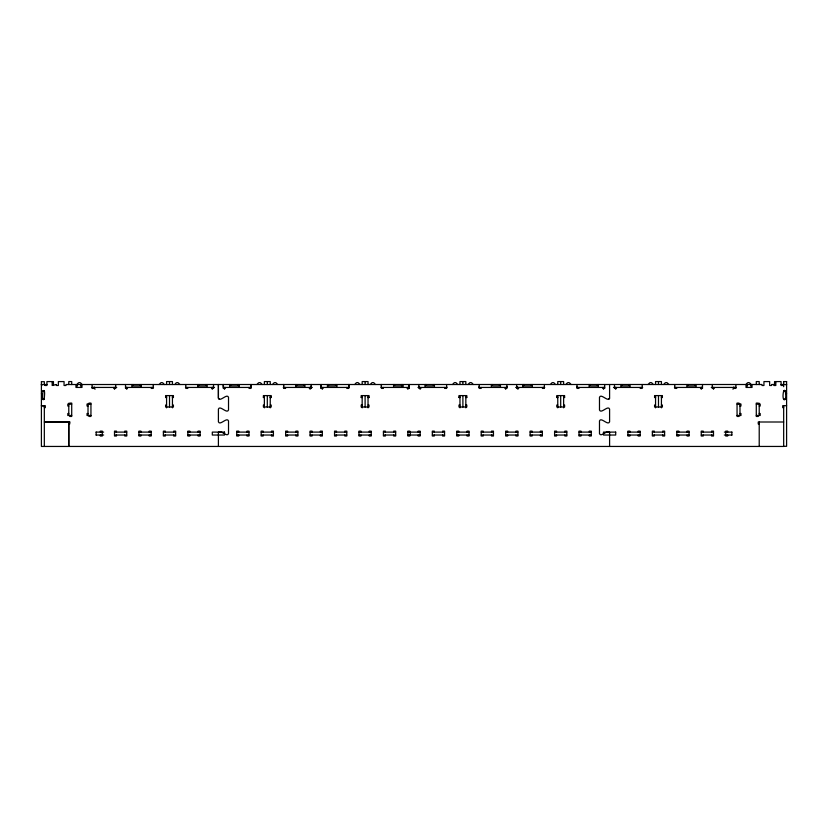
<?xml version="1.0" encoding="UTF-8"?>
<svg xmlns="http://www.w3.org/2000/svg" width="828" height="828" viewBox="0 0 828 828"><rect width="100%" height="100%" fill="white"/><g stroke="black" fill="none" stroke-linecap="round" stroke-linejoin="round"><path stroke-width="1.24" d="M68.786 422.477L68.786 446.447L68.786 421.959M311.318 388.415L311.318 384.502L311.318 388.415L309.361 388.415L309.361 387.442M321.098 388.415L321.098 384.502L321.098 388.415L323.055 388.415L323.055 387.442M409.115 388.415L409.115 384.502L409.115 388.415L407.159 388.415L407.159 387.442M418.885 387.442L418.885 386.459M446.602 387.442L446.602 386.459M479.195 387.442L479.195 386.459M506.902 386.459L506.902 387.442L478.853 387.442M516.682 387.442L516.682 386.459M544.389 387.442L544.389 386.459M576.992 387.442L576.992 386.459M218.406 446.447L218.406 432.733C219.937 428.5 227.007 437.888 228.518 433.634L228.518 420.924C227.007 416.67 219.917 426.078 218.406 421.814L218.406 409.104C219.917 404.851 227.007 414.259 228.518 410.005L228.518 397.285C227.007 393.031 219.937 402.429 218.406 398.196L218.406 384.502L218.406 398.196L219.213 399.148M609.594 384.502L609.594 398.196C608.062 402.429 600.993 393.031 599.482 397.285L599.482 410.005C600.993 414.259 608.083 404.851 609.594 409.104L609.594 421.814C608.083 426.078 600.993 416.67 599.482 420.924L599.482 433.634C600.993 437.888 608.062 428.5 609.594 432.733L609.594 446.447M44.329 399.179C41.286 402.336 43.232 391.572 42.87 391.023C45.913 387.866 43.967 398.63 44.329 399.179L42.383 399.179M783.671 391.023L784.395 390.298L785.13 391.023M218.406 432.733L219.213 431.781M609.594 398.196L608.787 399.148M114.461 389.295L115.247 387.049M212.258 389.295L213.044 387.038M310.055 389.284L310.842 387.038M407.842 389.284L408.628 387.038M505.639 389.284L506.425 387.038M603.436 389.284L604.223 387.038M701.233 389.284L702.02 387.038M732.997 389.284L733.784 387.038M467.892 384.502L468.814 383.85A1.956 1.956 0 0 1 472.509 383.85L473.43 384.502M647.962 384.502L648.883 383.85A1.956 1.956 0 0 1 652.567 383.85L653.489 384.502M745.759 384.502L746.68 383.85A1.956 1.956 0 0 1 750.365 383.85L751.286 384.502M76.714 384.523L77.635 383.85A1.956 1.956 0 0 1 81.32 383.85L82.241 384.523M174.801 384.461L175.432 383.85A1.956 1.956 0 0 1 179.117 383.871L180.038 384.523M158.986 384.523L159.907 383.85A1.956 1.956 0 0 1 163.592 383.871L164.513 384.523M256.783 384.502L257.705 383.85A1.956 1.956 0 0 1 261.389 383.85L262.31 384.502M272.308 384.502L273.23 383.85A1.956 1.956 0 0 1 276.914 383.85L277.835 384.502M354.57 384.502L355.491 383.85A1.956 1.956 0 0 1 359.186 383.85L360.108 384.502M370.095 384.502L371.016 383.85A1.956 1.956 0 0 1 374.711 383.85L375.633 384.502M452.367 384.502L453.289 383.85A1.956 1.956 0 0 1 456.984 383.85L457.905 384.502M550.165 384.502L551.086 383.85A1.956 1.956 0 0 1 554.77 383.85L555.691 384.502M565.69 384.502L566.611 383.85A1.956 1.956 0 0 1 570.295 383.85L571.216 384.502M663.487 384.502L664.408 383.85A1.956 1.956 0 0 1 668.092 383.85L669.014 384.502M783.671 381.594L786.6 381.594M41.4 381.729L44.329 381.677L44.329 384.916M41.4 384.502L46.937 384.523M781.063 384.523L786.6 384.502M41.4 384.637L42.135 384.637M785.865 384.782L786.6 384.782M41.4 384.916L42.135 384.916M76.932 385.486L75.959 385.486L75.959 387.442L81.982 387.442L81.982 385.486L81.009 385.486M746.991 385.486L746.018 385.486L746.018 387.442L752.041 387.442L752.041 385.486L751.068 385.486M403.205 385.972L394.697 385.972L394.697 384.502M91.722 387.442L116.738 387.442M125.504 387.442L153.563 387.442M185.462 387.442L214.535 387.442M251.36 387.442L223.301 387.442L223.301 384.502L223.301 388.415L225.257 388.415L225.257 387.442M283.259 387.442L312.332 387.442M321.098 387.442L349.147 387.442M381.056 387.442L409.239 387.442M417.954 387.442L446.944 387.442M515.668 387.442L544.741 387.442M576.64 387.442L604.699 387.442M613.465 387.442L642.673 387.442M674.437 387.442L702.496 387.442M711.262 387.442L736.278 387.442M785.627 390.888L783.671 390.888C780.939 402.781 787.863 402.781 785.13 390.888M42.383 391.023L44.329 391.023M785.865 393.631L786.6 393.631M41.4 393.766L42.135 393.766M165.6 397.233L166.573 397.233M172.441 397.233L173.425 397.233M263.397 397.223L264.37 397.223M270.238 397.223L271.222 397.223M361.194 397.223L362.167 397.223M368.036 397.223L369.019 397.223M458.981 397.223L459.964 397.223M465.833 397.223L466.806 397.223M556.778 397.223L557.761 397.223M563.63 397.223L564.603 397.223M654.575 397.223L655.559 397.223M661.417 397.223L662.4 397.223M166.573 397.543L165.6 397.543L165.6 395.587L173.425 395.587L173.425 397.543L172.441 397.543M264.37 397.543L263.397 397.543L263.397 395.587L271.222 395.587L271.222 397.543L270.238 397.543M362.167 397.543L361.194 397.543L361.194 395.587L369.019 395.587L369.019 397.543L368.036 397.543M459.964 397.543L458.981 397.543L458.981 395.587L466.806 395.587L466.806 397.543L465.833 397.543M557.761 397.543L556.778 397.543L556.778 395.587L564.603 395.587L564.603 397.543L563.63 397.543M655.559 397.543L654.575 397.543L654.575 395.587L662.4 395.587L662.4 397.543L661.417 397.543M783.671 399.044L785.627 399.044M71.715 404.064L67.803 404.064L67.803 406.02L68.786 406.02M90.945 404.064L87.033 404.064L87.033 406.02L88.016 406.02M737.055 404.064L740.967 404.064L740.967 406.02L739.984 406.02M756.285 404.064L760.197 404.064L760.197 406.02L759.214 406.02M166.573 405.047L165.6 405.047L165.6 407.003L173.425 407.003L173.425 405.047L172.441 405.047M264.37 405.047L263.397 405.047L263.397 407.003L271.222 407.003L271.222 405.047L270.238 405.047M362.167 405.047L361.194 405.047L361.194 407.003L369.019 407.003L369.019 405.047L368.036 405.047M459.964 405.047L458.981 405.047L458.981 407.003L466.806 407.003L466.806 405.047L465.833 405.047M557.761 405.047L556.778 405.047L556.778 407.003L564.603 407.003L564.603 405.047L563.63 405.047M655.559 405.047L654.575 405.047L654.575 407.003L662.4 407.003L662.4 405.047L661.417 405.047M41.4 405.699L45.312 405.699L45.312 407.655L44.329 407.655M786.6 405.699L782.688 405.699L782.688 407.655L783.671 407.655M41.4 405.834L44.329 405.834L44.329 446.447M68.786 413.524L67.803 413.524L67.803 415.48L71.715 415.48M88.016 413.524L87.033 413.524L87.033 415.48L90.945 415.48M739.984 413.524L740.967 413.503L740.967 415.48L737.055 415.48M759.214 413.524L760.197 413.524L760.197 415.48L756.285 415.48M69.759 422.001L44.329 422.001L69.759 422.011L69.759 423.946L68.786 423.946M783.671 422.001L758.241 422.001L758.241 423.946L759.214 423.946M96.027 432.102L103.655 432.102M114.502 432.102L126.725 432.102M138.949 432.102L151.172 432.102M163.395 432.102L175.629 432.102M187.852 432.102L200.076 432.102M236.746 432.102L248.969 432.102M261.193 432.102L273.416 432.102M285.639 432.102L297.873 432.102M310.096 432.102L322.32 432.102M334.543 432.102L346.766 432.102M358.99 432.102L371.213 432.102M383.436 432.102L395.66 432.102M407.883 432.102L420.117 432.102M432.34 432.102L444.564 432.102M456.787 432.102L469.01 432.102M481.234 432.102L493.457 432.102M505.68 432.102L517.904 432.102M530.127 432.102L542.361 432.102M554.584 432.102L566.807 432.102M579.031 432.102L591.254 432.102M627.924 432.102L640.147 432.102M652.371 432.102L664.605 432.102M676.828 432.102L689.051 432.102M701.275 432.102L713.498 432.102M724.345 432.102L731.973 432.102M96.027 435.031L103.655 435.031M114.502 435.031L126.725 435.031M138.949 435.031L151.172 435.031M163.395 435.031L175.629 435.031M187.852 435.031L200.076 435.031M236.746 435.031L248.969 435.031M261.193 435.031L273.416 435.031M285.639 435.031L297.873 435.031M310.096 435.031L322.32 435.031M334.543 435.031L346.766 435.031M358.99 435.031L371.213 435.031M383.436 435.031L395.66 435.031M407.883 435.031L420.117 435.031M432.34 435.031L444.564 435.031M456.787 435.031L469.01 435.031M481.234 435.031L493.457 435.031M505.68 435.031L517.904 435.031M530.127 435.031L542.361 435.031M554.584 435.031L566.807 435.031M579.031 435.031L591.254 435.031M627.924 435.031L640.147 435.031M652.371 435.031L664.605 435.031M676.828 435.031L689.051 435.031M701.275 435.031L713.498 435.031M724.345 435.031L731.973 435.031M783.671 446.313L786.6 446.313L786.6 381.542M608.787 431.781L609.594 432.744M712.753 387.038L713.539 389.284M614.956 387.038L615.742 389.284M517.158 387.038L517.945 389.284M419.372 387.038L420.158 389.284M321.574 387.038L322.361 389.284M223.777 387.038L224.564 389.284M125.98 387.038L126.767 389.295M94.216 387.038L95.003 389.295M783.671 381.542L783.671 386.717M783.671 405.699L783.671 446.447L41.4 446.447L41.4 381.677M783.019 384.502L783.019 385.486L781.063 385.486L781.063 381.573L774.542 381.584L774.542 385.496M775.826 381.573L775.826 385.486L773.87 385.486L773.87 384.502L771.603 384.523L771.603 385.496L769.647 385.496L769.647 381.573L763.944 381.584L763.944 385.496L761.988 385.496L761.988 384.502L66.012 384.523L66.012 385.496L64.056 385.496L64.056 381.573L58.353 381.584L58.353 385.496L56.397 385.486L56.397 384.502L52.174 385.486L52.174 381.573M759.214 384.575L759.214 381.573L756.285 381.573L756.285 384.575M759.214 403.184L759.214 415.48M759.214 421.959L759.214 446.447M758.241 404.064L758.241 403.091L756.285 403.091L756.285 416.453L758.241 416.453L758.241 415.48M751.068 384.502L751.068 387.442M746.991 384.502L746.991 387.442M739.984 404.064L739.984 415.604M739.011 404.064L739.011 403.091L737.055 403.091L737.055 416.453L739.011 416.453L739.011 415.48M735.906 384.502L735.906 388.415L733.95 388.415L733.95 387.442M731.838 432.102L731.838 435.031M727.677 432.102L727.677 431.119L725.721 431.119L725.721 436.014L727.677 436.014L727.677 435.031M714.233 387.442L714.233 388.415L712.277 388.415L712.277 384.502M711.542 432.102L711.542 431.119L713.498 431.119L713.498 436.014L711.542 436.014L711.542 435.031M703.231 432.102L703.231 431.119L701.275 431.119L701.275 436.014L703.231 436.014L703.231 435.031M702.496 384.502L702.496 388.415L700.54 388.415L700.54 387.442M696.079 384.502L696.037 387.442M694.92 384.502L694.92 385.972L688.078 385.972L688.078 384.502M687.095 432.102L687.095 431.119L689.051 431.119L689.051 436.014L687.095 436.014L687.095 435.031M686.961 384.502L686.919 387.442M678.784 432.102L678.784 431.119L676.828 431.119L676.828 436.014L678.784 436.014L678.784 435.031M676.745 387.442L676.745 388.415L674.789 388.415L674.789 384.502M662.648 432.102L662.648 431.119L664.605 431.119L664.605 436.014L662.648 436.014L662.648 435.031M661.427 384.502L661.427 381.573L655.559 381.573L655.559 384.502M661.427 395.587L661.427 407.842M658.488 381.573L658.488 384.502M658.488 395.587L658.488 407.003M655.559 395.587L655.559 407.842M654.327 432.102L654.327 431.119L652.371 431.119L652.371 436.014L654.327 436.014L654.327 435.031M642.186 384.502L642.186 388.415L640.23 388.415L640.23 387.442M638.191 432.102L638.191 431.119L640.147 431.119L640.147 436.014L638.191 436.014L638.191 435.031M630.015 384.502L630.015 387.442M629.88 432.102L629.88 431.119L627.924 431.119L627.924 436.014L629.88 436.014L629.88 435.031M628.897 384.502L628.897 385.972L622.056 385.972L622.056 384.502M620.938 384.502L620.938 387.442M616.436 387.442L616.436 388.415L614.48 388.415L614.48 384.502M604.699 384.502L604.699 388.415L602.743 388.415L602.743 387.442M598.251 384.502L598.251 387.442M597.133 384.502L597.133 385.972L590.281 385.972L590.281 384.502M589.298 432.102L589.298 431.119L591.254 431.119L591.254 436.014L589.298 436.014L589.298 435.031M589.163 384.502L589.163 387.442M580.987 432.102L580.987 431.119L579.031 431.119L579.031 436.014L580.987 436.014L580.987 435.031M578.948 387.442L578.948 388.415L576.992 388.415L576.992 384.502M564.851 432.102L564.851 431.119L566.807 431.119L566.807 436.014L564.851 436.014L564.851 435.031M563.63 384.502L563.63 381.573L557.761 381.573L557.761 384.502M563.63 395.587L563.63 407.842M560.691 381.573L560.691 384.502M560.691 395.587L560.691 407.003M557.761 395.587L557.761 407.842M556.54 432.102L556.54 431.119L554.584 431.119L554.584 436.014L556.54 436.014L556.54 435.031M544.389 384.502L544.389 388.415L542.433 388.415L542.433 387.442M540.405 432.102L540.405 431.119L542.361 431.119L542.361 436.014L540.405 436.014L540.405 435.031M532.218 384.502L532.259 387.442M532.083 432.102L532.083 431.119L530.127 431.119L530.127 436.014L532.083 436.014L532.083 435.031M531.1 384.502L531.1 385.972L524.259 385.972L524.259 384.502M523.141 384.502L523.141 387.442M523.099 384.502L523.099 386.707M518.639 387.442L518.639 388.415L516.682 388.415L516.682 384.502M515.947 432.102L515.947 431.119L517.904 431.119L517.904 436.014L515.947 436.014L515.947 435.031M507.636 432.102L507.636 431.119L505.68 431.119L505.68 436.014L507.636 436.014L507.636 435.031M506.902 384.502L506.902 388.415L504.945 388.415L504.945 387.442M500.454 384.502L500.454 387.442M499.336 384.502L499.336 385.972L492.484 385.972L492.484 384.502M491.501 432.102L491.501 431.119L493.457 431.119L493.457 436.014L491.501 436.014L491.501 435.031M491.335 384.502L491.377 387.442M483.19 432.102L483.19 431.119L481.234 431.119L481.234 436.014L483.19 436.014L483.19 435.031M481.151 387.442L481.151 388.415L479.195 388.415L479.195 384.502M467.054 432.102L467.054 431.119L469.01 431.119L469.01 436.014L467.054 436.014L467.054 435.031M465.833 384.502L465.833 381.573L459.964 381.573L459.964 384.502M465.833 395.587L465.833 407.842M462.893 381.573L462.893 384.502M462.893 395.587L462.893 407.003M459.964 395.587L459.964 407.842M458.743 432.102L458.743 431.119L456.787 431.119L456.787 436.014L458.743 436.014L458.743 435.031M446.602 384.502L446.602 388.415L444.646 388.415L444.646 387.442M442.607 432.102L442.607 431.119L444.564 431.119L444.564 436.014L442.607 436.014L442.607 435.031M434.421 384.502L434.421 387.442M434.296 432.102L434.296 431.119L432.34 431.119L432.34 436.014L434.296 436.014L434.296 435.031M433.303 384.502L433.303 385.972L426.461 385.972L426.461 384.502M425.344 384.502L425.344 387.442M425.302 384.502L425.302 386.707M420.841 387.442L420.841 388.415L418.885 388.415L418.885 384.502M418.161 432.102L418.161 431.119L420.117 431.119L420.117 436.014L418.161 436.014L418.161 435.031M410.315 432.102L410.315 435.031M409.839 432.102L409.839 431.119L407.883 431.119L407.883 436.014L409.839 436.014L409.839 435.031M402.698 384.502L402.656 387.442M401.539 384.502L401.539 385.972M393.704 432.102L393.704 431.119L395.66 431.119L395.66 436.014L393.704 436.014L393.704 435.031M393.579 384.502L393.579 387.442M385.393 432.102L385.393 431.119L383.436 431.119L383.436 436.014L385.393 436.014L385.393 435.031M383.354 387.442L383.354 388.415L381.397 388.415L381.397 384.502L381.397 387.442M369.257 432.102L369.257 431.119L371.213 431.119L371.213 436.014L369.257 436.014L369.257 435.031M368.036 384.502L368.036 381.573L362.167 381.573L362.167 384.502M368.036 395.587L368.036 407.842M365.107 381.573L365.107 384.502M365.107 395.587L365.107 407.003M362.167 395.587L362.167 407.842M360.946 432.102L360.946 431.119L358.99 431.119L358.99 436.014L360.946 436.014L360.946 435.031M348.805 387.442L348.805 384.502L348.805 388.415L346.849 388.415L346.849 387.442M344.81 432.102L344.81 431.119L346.766 431.119L346.766 436.014L344.81 436.014L344.81 435.031M336.665 386.707L336.665 384.502L336.623 387.442M336.499 432.102L336.499 431.119L334.543 431.119L334.543 436.014L336.499 436.014L336.499 435.031M335.516 384.502L335.516 385.972L328.664 385.972L328.664 384.502M327.546 384.502L327.546 387.442M327.505 385.237L327.505 387.442M320.364 432.102L320.364 431.119L322.32 431.119L322.32 436.014L320.364 436.014L320.364 435.031M312.052 432.102L312.052 431.119L310.096 431.119L310.096 436.014L312.052 436.014L312.052 435.031M304.901 384.502L304.859 387.442M303.741 384.502L303.741 385.972L296.9 385.972L296.9 384.502M295.782 384.502L295.782 387.442L295.741 385.237M295.917 432.102L295.917 431.119L297.873 431.119L297.873 436.014L295.917 436.014L295.917 435.031M287.595 432.102L287.595 431.119L285.639 431.119L285.639 436.014L287.595 436.014L287.595 435.031M285.567 387.442L285.567 388.415L283.611 388.415L283.611 384.502L283.611 387.442M271.46 432.102L271.46 431.119L273.416 431.119L273.416 436.014L271.46 436.014L271.46 435.031M270.238 384.502L270.238 381.573L264.37 381.573L264.37 384.502M270.238 395.587L270.238 407.842M267.309 381.573L267.309 384.502M267.309 395.587L267.309 407.003M264.37 395.587L264.37 407.842M263.149 432.102L263.149 431.119L261.193 431.119L261.193 436.014L263.149 436.014L263.149 435.031M251.008 387.442L251.008 384.502L251.008 388.415L249.052 388.415L249.052 387.442M247.013 432.102L247.013 431.119L248.969 431.119L248.969 436.014L247.013 436.014L247.013 435.031M238.878 386.707L238.878 384.502L238.837 387.442M238.702 432.102L238.702 431.119L236.746 431.119L236.746 436.014L238.702 436.014L238.702 435.031M237.719 384.502L237.719 385.972L230.867 385.972L230.867 384.502M229.749 384.502L229.718 387.442M213.52 384.502L213.52 388.415L211.564 388.415L211.564 387.442M207.103 384.502L207.062 387.442M205.944 384.502L205.944 385.972L199.103 385.972L199.103 384.502M197.985 384.502L197.985 387.442L197.944 385.237M198.12 432.112L198.12 431.119L200.076 431.119L200.076 436.014L198.12 436.014L198.12 435.031M189.809 432.112L189.809 431.119L187.852 431.14L187.852 436.014L189.809 436.025L189.809 435.031M187.77 387.442L187.77 388.415L185.814 388.415L185.814 384.502M173.673 432.112L173.673 431.119L175.629 431.14L175.629 436.014L173.673 436.025L173.673 435.031M172.441 384.502L172.441 381.573L166.573 381.573L166.573 384.502M172.441 395.587L172.441 407.842M169.512 381.573L169.512 384.502M169.512 395.587L169.512 407.003M166.573 395.587L166.573 407.842M165.352 432.112L165.352 431.119L163.395 431.14L163.395 436.014L165.352 436.014L165.352 435.031M153.211 384.502L153.211 388.415L151.255 388.415L151.255 387.442M149.216 432.112L149.216 431.119L151.172 431.14L151.172 436.014L149.216 436.014L149.216 435.031M141.081 385.237L141.081 387.442L141.039 384.502M140.905 432.112L140.905 431.119L138.949 431.119L138.949 436.014L140.905 436.014L140.905 435.031M139.922 384.502L139.922 385.972L133.08 385.972L133.08 384.502M131.921 384.502L131.962 387.442M127.46 387.442L127.46 388.415L125.504 388.415L125.504 384.502M124.769 432.112L124.769 431.119L126.725 431.119L126.725 436.014L124.769 436.014L124.769 435.031M116.458 432.112L116.458 431.119L114.502 431.119L114.502 436.014L116.458 436.014L116.458 435.031M115.723 384.502L115.723 388.415L113.767 388.415L113.767 387.442M100.323 432.102L100.323 431.119L102.279 431.119L102.279 436.014L100.323 436.014L100.323 435.031M96.162 432.102L96.162 435.031M94.05 387.442L94.05 388.415L92.094 388.415L92.094 384.502M88.989 404.064L88.989 403.091L90.945 403.091L90.945 416.453L88.989 416.453L88.989 415.48M88.016 404.064L88.016 415.604M81.009 384.502L81.009 387.442M76.932 384.502L76.932 387.442M71.715 384.575L71.715 381.573L68.786 381.573L68.786 384.575M69.759 404.064L69.759 403.091L71.715 403.091L71.715 416.453L69.759 416.453L69.759 415.48M68.786 403.184L68.786 415.48M53.458 385.496L53.458 381.584L46.937 381.573L46.937 385.486L44.981 385.486L44.981 384.502M224.523 432.102L212.299 432.102L212.299 435.031L224.523 435.031L224.523 432.102M615.701 432.102L603.477 432.102L603.477 435.031L615.701 435.031L615.701 432.102"/></g></svg>
